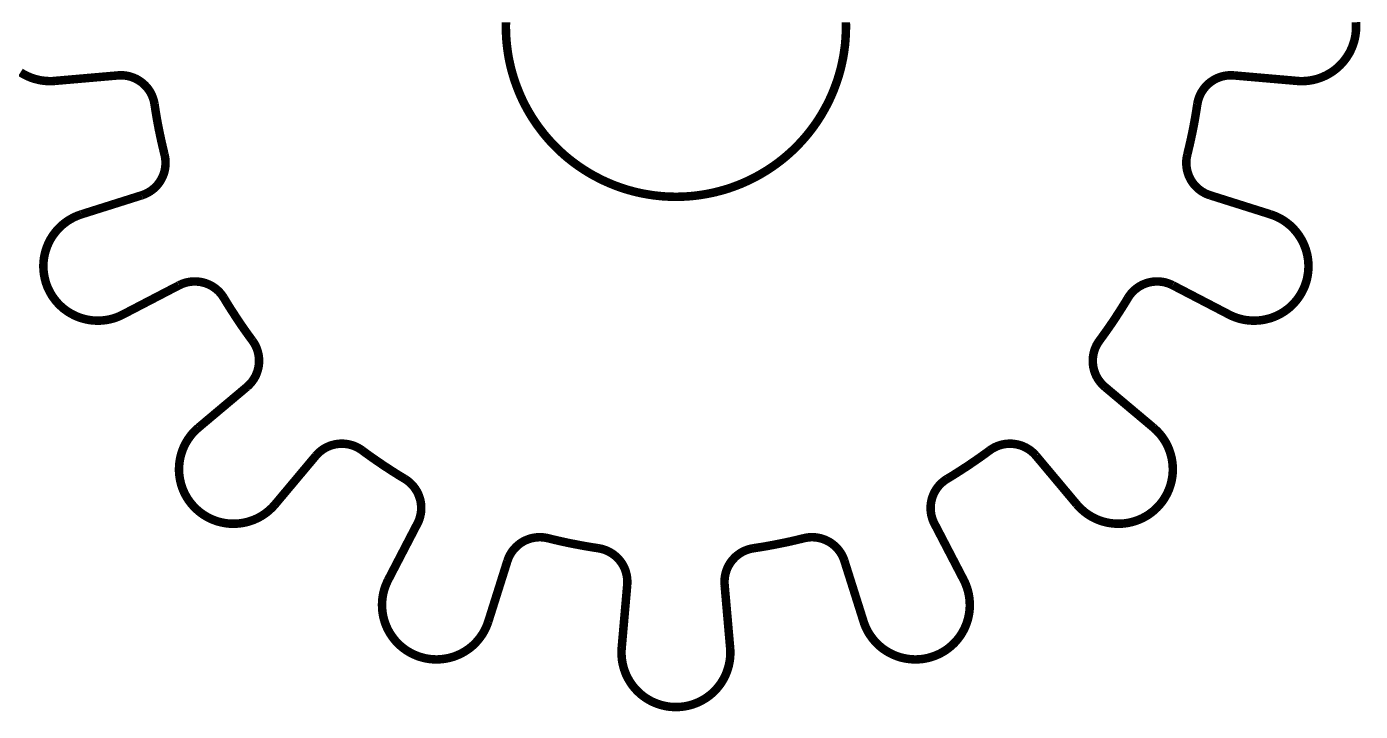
# Model space of a CAD drawing. Extents: x 0.4 to 23.1, y 0.4 to 16.1.
# Drawn here: x 1.194 to 2.738, y 6.755 to 7.548 of the extents above; entities that cross this region are included whole.
import ezdxf

# ---------------------------------------------------------------- set-up
doc = ezdxf.new("R2010")
doc.units = 0
doc.layers.get('0').update_dxf_attribs({"linetype": 'CONTINUOUS'})

msp = doc.modelspace()

# ---------------------------------------------------------------- linework, layer by layer
at = {"color": 0, "const_width": 0.00985}
for points in [[(1.74875, 7.55285), (1.74869, 7.54769), (1.74875, 7.54254), (1.74897, 7.53737), (1.74929, 7.53228), (1.74978, 7.52713), (1.75038, 7.52203), (1.75108, 7.51693), (1.75196, 7.51183), (1.75299, 7.50678), (1.75412, 7.50174), (1.75538, 7.49675), (1.75678, 7.49181), (1.75831, 7.48687), (1.75999, 7.48199), (1.76178, 7.47715), (1.76367, 7.47239), (1.76568, 7.46761), (1.76785, 7.46294), (1.77012, 7.45833), (1.77251, 7.45378), (1.77507, 7.44928), (1.77767, 7.44482), (1.78043, 7.44049), (1.78331, 7.43619), (1.78629, 7.43201), (1.78939, 7.4279), (1.79254, 7.42383), (1.79585, 7.41986), (1.79926, 7.41596), (1.80274, 7.41222), (1.80632, 7.40853), (1.81, 7.40489), (1.81381, 7.40142), (1.81765, 7.398), (1.82167, 7.39469), (1.82568, 7.39154), (1.82981, 7.38846), (1.83404, 7.38547), (1.83832, 7.3826), (1.84267, 7.37989), (1.84711, 7.37722), (1.85161, 7.37472), (1.85618, 7.37235), (1.86079, 7.37001), (1.86546, 7.36789), (1.87017, 7.36583), (1.875, 7.36393), (1.87983, 7.36214), (1.88471, 7.36046), (1.88965, 7.35894), (1.89458, 7.35758), (1.89958, 7.35628), (1.90462, 7.35514), (1.90967, 7.35417), (1.91471, 7.35331), (1.91982, 7.35254), (1.92497, 7.35194), (1.93007, 7.35146), (1.93522, 7.35113), (1.94038, 7.35092), (1.94553, 7.35086), (1.95068, 7.35092), (1.95583, 7.35113), (1.96099, 7.35146), (1.9661, 7.35194), (1.97125, 7.35254), (1.97635, 7.35331), (1.98139, 7.35417), (1.98643, 7.35514), (1.99149, 7.35628), (1.99647, 7.35758), (2.00146, 7.35894), (2.00635, 7.36046), (2.01124, 7.36214), (2.01606, 7.36393), (2.02089, 7.36583), (2.02561, 7.36789), (2.03028, 7.37001), (2.03489, 7.37235), (2.03944, 7.37472), (2.04394, 7.37722), (2.04839, 7.37989), (2.05274, 7.3826), (2.05701, 7.38547), (2.06125, 7.38846), (2.06538, 7.39154), (2.06939, 7.39469), (2.07335, 7.398), (2.07726, 7.40142), (2.08106, 7.40489), (2.08475, 7.40853), (2.08832, 7.41222), (2.09179, 7.41596), (2.09521, 7.41986), (2.09853, 7.42383), (2.10172, 7.4279), (2.10482, 7.43201), (2.10775, 7.43619), (2.11062, 7.44049), (2.11339, 7.44482), (2.116, 7.44928), (2.11854, 7.45378), (2.12093, 7.45833), (2.12321, 7.46294), (2.12537, 7.46761), (2.12739, 7.47239), (2.12929, 7.47715), (2.13108, 7.48199), (2.13276, 7.48687), (2.13428, 7.49181), (2.13569, 7.49675), (2.13693, 7.50174), (2.13807, 7.50678), (2.13911, 7.51183), (2.13997, 7.51693), (2.14068, 7.52203), (2.14133, 7.52713), (2.14176, 7.53228), (2.14208, 7.53737), (2.14231, 7.54254), (2.14236, 7.54769), (2.14236, 7.54769), (2.14231, 7.55285)], [(2.66444, 7.48497), (2.66704, 7.48475), (2.66971, 7.48469), (2.67231, 7.48475), (2.67492, 7.48492), (2.67746, 7.48519), (2.68007, 7.48551), (2.68261, 7.486), (2.68522, 7.4866), (2.68772, 7.48725), (2.69021, 7.48807), (2.69265, 7.48893), (2.6951, 7.48996), (2.69743, 7.49104), (2.69976, 7.49224), (2.70204, 7.49349), (2.70426, 7.4949), (2.70643, 7.49636), (2.7085, 7.49789), (2.71056, 7.49957), (2.71251, 7.50125), (2.71442, 7.5031), (2.71619, 7.50493), (2.71793, 7.50689), (2.71957, 7.50896), (2.72114, 7.51101), (2.7226, 7.51318), (2.72401, 7.5154), (2.72532, 7.51764), (2.72651, 7.51997), (2.7276, 7.52235), (2.72862, 7.52474), (2.72949, 7.52718), (2.73031, 7.52968), (2.73101, 7.53222), (2.73161, 7.53472), (2.7321, 7.53733), (2.73242, 7.53987), (2.73275, 7.54249), (2.73286, 7.54508), (2.73292, 7.54769), (2.73286, 7.55029), (2.73275, 7.5529)], [(1.18679, 7.4949), (1.18902, 7.49349), (1.1913, 7.49224), (1.19363, 7.49104), (1.19602, 7.48996), (1.19841, 7.48893), (1.20085, 7.48807), (1.20334, 7.48725), (1.20589, 7.4866), (1.20844, 7.486), (1.21099, 7.48551), (1.2136, 7.48519), (1.21615, 7.48492), (1.2188, 7.48475), (1.22141, 7.48469), (1.22401, 7.48475), (1.22662, 7.48497)], [(1.29959, 7.49132), (1.22662, 7.48497)], [(1.34196, 7.4579), (1.34158, 7.45996), (1.34109, 7.46208), (1.34049, 7.46408), (1.33979, 7.4661), (1.33898, 7.46804), (1.33811, 7.47), (1.33708, 7.47185), (1.33594, 7.47364), (1.33474, 7.47542), (1.33344, 7.47706), (1.33203, 7.47868), (1.33057, 7.48019), (1.32899, 7.48167), (1.32737, 7.48301), (1.32568, 7.48426), (1.32389, 7.48546), (1.3221, 7.48654), (1.3202, 7.48753), (1.31825, 7.48839), (1.3163, 7.48915), (1.31429, 7.48981), (1.31223, 7.4904), (1.31017, 7.49083), (1.30805, 7.49115), (1.30593, 7.49138), (1.30382, 7.49149), (1.3017, 7.49149), (1.29959, 7.49132)], [(2.5491, 7.4579), (2.54949, 7.45996), (2.54997, 7.46208), (2.55057, 7.46408), (2.55126, 7.4661), (2.55208, 7.46804), (2.553, 7.47), (2.55399, 7.47185), (2.55512, 7.47364), (2.55632, 7.47542), (2.55761, 7.47706), (2.55903, 7.47868), (2.56049, 7.48019), (2.56207, 7.48167), (2.56369, 7.48301), (2.56538, 7.48426), (2.56717, 7.48546), (2.56896, 7.48654), (2.57086, 7.48753), (2.57281, 7.48839), (2.57476, 7.48915), (2.57676, 7.48981), (2.57883, 7.4904), (2.58089, 7.49083), (2.58301, 7.49115), (2.58512, 7.49138), (2.58724, 7.49149), (2.58936, 7.49149), (2.59147, 7.49132)], [(2.59147, 7.49132), (2.66444, 7.48497)], [(1.34196, 7.4579), (1.3431, 7.45057), (1.34429, 7.44325), (1.34559, 7.43593), (1.34701, 7.42865), (1.34853, 7.42139), (1.3501, 7.41411), (1.35178, 7.4069), (1.35352, 7.39968)], [(2.53754, 7.39968), (2.53928, 7.4069), (2.54096, 7.41411), (2.54254, 7.42139), (2.54406, 7.42865), (2.54546, 7.43593), (2.54676, 7.44325), (2.54796, 7.45057), (2.5491, 7.4579)], [(1.35352, 7.39968), (1.35395, 7.39763), (1.35433, 7.39551), (1.35455, 7.39339), (1.35466, 7.39133), (1.35466, 7.38917), (1.35455, 7.38704), (1.35433, 7.38493), (1.354, 7.38286), (1.35357, 7.38075), (1.35303, 7.37875), (1.35232, 7.37668), (1.35156, 7.37472), (1.35064, 7.37283), (1.34966, 7.37093), (1.34858, 7.36908), (1.34744, 7.36735), (1.34614, 7.36561), (1.34478, 7.36399), (1.34332, 7.36247), (1.3418, 7.361), (1.34017, 7.3596), (1.33849, 7.35835), (1.33675, 7.3571), (1.33491, 7.35601), (1.33306, 7.35499), (1.33116, 7.35411), (1.32916, 7.35331), (1.32715, 7.3526)], [(2.53754, 7.39968), (2.53711, 7.39763), (2.53674, 7.39551), (2.53651, 7.39339), (2.5364, 7.39133), (2.5364, 7.38917), (2.53651, 7.38704), (2.53674, 7.38493), (2.53706, 7.38286), (2.53749, 7.38075), (2.53808, 7.37875), (2.53874, 7.37668), (2.5395, 7.37472), (2.54036, 7.37283), (2.54139, 7.37093), (2.54249, 7.36908), (2.54368, 7.36735), (2.54492, 7.36561), (2.54628, 7.36399), (2.54775, 7.36247), (2.54926, 7.361), (2.55089, 7.3596), (2.55257, 7.35835), (2.55431, 7.3571), (2.55615, 7.35601), (2.558, 7.35499), (2.5599, 7.35411), (2.5619, 7.35331), (2.56392, 7.3526)], [(1.32715, 7.3526), (1.25732, 7.33057)], [(2.56392, 7.3526), (2.63374, 7.33057)], [(1.25732, 7.33057), (1.25483, 7.32969), (1.25239, 7.32878), (1.25, 7.32775), (1.24767, 7.32661), (1.24539, 7.32536), (1.24311, 7.32406), (1.24094, 7.32264), (1.23877, 7.32112), (1.23671, 7.3195), (1.2347, 7.31788), (1.2328, 7.31608), (1.23096, 7.31424), (1.22917, 7.31233), (1.22748, 7.31033), (1.22586, 7.30826), (1.22434, 7.30615), (1.22293, 7.30399), (1.22157, 7.30176), (1.22032, 7.29943), (1.21918, 7.2971), (1.2181, 7.29471), (1.21718, 7.29226), (1.21631, 7.28982), (1.21555, 7.28733), (1.2149, 7.28478), (1.21436, 7.28222), (1.21392, 7.27968), (1.2136, 7.27707), (1.21338, 7.27447), (1.21327, 7.27186), (1.21327, 7.26926), (1.21338, 7.26665), (1.2136, 7.26406), (1.21392, 7.26144), (1.21436, 7.2589), (1.2149, 7.25629), (1.21555, 7.25379), (1.21625, 7.25131), (1.21712, 7.24881), (1.21804, 7.24636), (1.21913, 7.24397), (1.22027, 7.24164), (1.22152, 7.23936), (1.22287, 7.23708), (1.22428, 7.23492), (1.2258, 7.23281), (1.22738, 7.23074), (1.22906, 7.22874), (1.23085, 7.22683), (1.23269, 7.22499), (1.23465, 7.22319), (1.2366, 7.22151), (1.23866, 7.21994), (1.24083, 7.21843), (1.243, 7.21701), (1.24523, 7.21565), (1.24756, 7.21442), (1.24989, 7.21326), (1.25228, 7.21224), (1.25472, 7.21126), (1.25716, 7.21044), (1.25971, 7.20975), (1.26221, 7.2091), (1.26476, 7.20856), (1.26736, 7.20811), (1.26997, 7.20779), (1.27252, 7.20762), (1.27517, 7.20751), (1.27778, 7.20751), (1.28038, 7.20762), (1.28299, 7.20785), (1.28559, 7.20817), (1.28814, 7.20861), (1.29069, 7.20915), (1.29324, 7.20979), (1.29574, 7.21056), (1.29818, 7.21143), (1.30062, 7.2124), (1.30301, 7.21343), (1.30534, 7.21463)], [(2.58572, 7.21463), (2.58806, 7.21343), (2.59044, 7.2124), (2.59289, 7.21143), (2.59532, 7.21056), (2.59787, 7.20979), (2.60038, 7.20915), (2.60292, 7.20861), (2.60553, 7.20817), (2.60807, 7.20785), (2.61068, 7.20762), (2.61328, 7.20751), (2.61589, 7.20751), (2.61849, 7.20762), (2.6211, 7.20779), (2.62369, 7.20811), (2.62631, 7.20856), (2.62885, 7.2091), (2.6314, 7.20975), (2.6339, 7.21044), (2.63633, 7.21126), (2.63878, 7.21224), (2.64117, 7.21326), (2.64356, 7.21442), (2.64583, 7.21565), (2.64806, 7.21701), (2.65022, 7.21843), (2.6524, 7.21994), (2.65446, 7.22151), (2.65647, 7.22319), (2.65836, 7.22499), (2.66021, 7.22683), (2.66194, 7.22874), (2.66368, 7.23074), (2.66525, 7.23281), (2.66678, 7.23492), (2.66824, 7.23708), (2.66954, 7.23936), (2.67079, 7.24164), (2.67193, 7.24397), (2.67301, 7.24636), (2.67393, 7.24881), (2.67481, 7.25131), (2.67557, 7.25379), (2.67617, 7.25629), (2.67671, 7.2589), (2.67714, 7.26144), (2.67746, 7.26406), (2.67768, 7.26665), (2.67779, 7.26926), (2.67779, 7.27186), (2.67768, 7.27447), (2.67746, 7.27707), (2.67714, 7.27968), (2.67671, 7.28222), (2.67617, 7.28478), (2.67551, 7.28733), (2.67475, 7.28982), (2.67389, 7.29226), (2.67296, 7.29471), (2.67188, 7.2971), (2.67074, 7.29943), (2.66949, 7.30176), (2.66812, 7.30399), (2.66672, 7.30615), (2.66521, 7.30826), (2.66357, 7.31033), (2.66189, 7.31233), (2.6601, 7.31424), (2.65826, 7.31608), (2.65636, 7.31788), (2.65435, 7.3195), (2.65229, 7.32112), (2.65013, 7.32264), (2.64794, 7.32406), (2.64572, 7.32536), (2.64339, 7.32661), (2.64106, 7.32775), (2.63867, 7.32878), (2.63624, 7.32969), (2.63374, 7.33057)], [(1.42225, 7.23372), (1.42111, 7.23551), (1.41986, 7.23725), (1.41857, 7.23893), (1.41715, 7.2405), (1.41564, 7.24203), (1.41407, 7.24343), (1.41243, 7.24474), (1.41069, 7.24599), (1.4089, 7.24718), (1.40707, 7.24821), (1.40517, 7.24918), (1.40321, 7.25), (1.40121, 7.25076), (1.39919, 7.25136), (1.39714, 7.2519), (1.39507, 7.25233), (1.39296, 7.25261), (1.39085, 7.25276), (1.38873, 7.25287), (1.38661, 7.25282), (1.38449, 7.25265), (1.38238, 7.25239), (1.38026, 7.25201), (1.3782, 7.25151), (1.37619, 7.25087), (1.37419, 7.25017), (1.37223, 7.24935), (1.37033, 7.24843)], [(2.46881, 7.23372), (2.46994, 7.23551), (2.47119, 7.23725), (2.4725, 7.23893), (2.4739, 7.2405), (2.47542, 7.24203), (2.477, 7.24343), (2.47868, 7.24474), (2.48036, 7.24599), (2.48215, 7.24718), (2.484, 7.24821), (2.48589, 7.24918), (2.48785, 7.25), (2.48986, 7.25076), (2.49186, 7.25136), (2.49393, 7.2519), (2.49599, 7.25233), (2.4981, 7.25261), (2.50022, 7.25276), (2.50233, 7.25287), (2.50444, 7.25282), (2.50657, 7.25265), (2.50868, 7.25239), (2.51079, 7.25201), (2.51286, 7.25151), (2.51486, 7.25087), (2.51687, 7.25017), (2.51882, 7.24935), (2.52072, 7.24843)], [(1.37033, 7.24843), (1.30534, 7.21463)], [(2.52072, 7.24843), (2.58572, 7.21463)], [(1.42225, 7.23372), (1.42611, 7.22737), (1.43007, 7.22108), (1.43408, 7.2149), (1.43815, 7.20865), (1.44228, 7.20253), (1.4465, 7.19646), (1.45085, 7.19037), (1.45524, 7.1844)], [(2.43587, 7.1844), (2.44021, 7.19037), (2.44456, 7.19646), (2.44879, 7.20253), (2.4529, 7.20865), (2.45703, 7.2149), (2.46099, 7.22108), (2.46496, 7.22737), (2.46881, 7.23372)], [(1.45524, 7.1844), (1.45643, 7.18267), (1.45757, 7.18088), (1.45861, 7.17904), (1.45953, 7.17708), (1.46035, 7.17513), (1.46104, 7.17313), (1.46164, 7.17111), (1.46213, 7.169), (1.46251, 7.16694), (1.46278, 7.16482), (1.46289, 7.16271), (1.46294, 7.1606), (1.46289, 7.15847), (1.46268, 7.15636), (1.4624, 7.15424), (1.46197, 7.15218), (1.46143, 7.15013), (1.46078, 7.14811), (1.46001, 7.14611), (1.45921, 7.14415), (1.45822, 7.14225), (1.45719, 7.1404), (1.456, 7.13867), (1.45475, 7.13693), (1.45344, 7.13531), (1.45199, 7.13374), (1.45047, 7.13222), (1.44889, 7.13081)], [(2.43587, 7.1844), (2.43463, 7.18267), (2.43349, 7.18088), (2.43246, 7.17904), (2.43153, 7.17708), (2.43072, 7.17513), (2.43001, 7.17313), (2.42942, 7.17111), (2.42893, 7.169), (2.42854, 7.16694), (2.42828, 7.16482), (2.42811, 7.16271), (2.42811, 7.1606), (2.42817, 7.15847), (2.42839, 7.15636), (2.42865, 7.15424), (2.4291, 7.15218), (2.42964, 7.15013), (2.43028, 7.14811), (2.43099, 7.14611), (2.43186, 7.14415), (2.43283, 7.14225), (2.43386, 7.1404), (2.43506, 7.13867), (2.43631, 7.13693), (2.43767, 7.13531), (2.43907, 7.13374), (2.4406, 7.13222), (2.44217, 7.13081)], [(1.44889, 7.13081), (1.39279, 7.08371)], [(2.44217, 7.13081), (2.49826, 7.08371)], [(1.39279, 7.08371), (1.39085, 7.08197), (1.38894, 7.08018), (1.3871, 7.07835), (1.38536, 7.07639), (1.38373, 7.07438), (1.38216, 7.07226), (1.3807, 7.0701), (1.37929, 7.06793), (1.37798, 7.06565), (1.37679, 7.06332), (1.37571, 7.06099), (1.37468, 7.05854), (1.37375, 7.0561), (1.37299, 7.0536), (1.37229, 7.05111), (1.37169, 7.04856), (1.3712, 7.04601), (1.37082, 7.0434), (1.37055, 7.04081), (1.37039, 7.03819), (1.37028, 7.0356), (1.37033, 7.03299), (1.3705, 7.03039), (1.37077, 7.02778), (1.37115, 7.02522), (1.37164, 7.02263), (1.37223, 7.02007), (1.37288, 7.01758), (1.3737, 7.01508), (1.37457, 7.01264), (1.3756, 7.01019), (1.37668, 7.00786), (1.37788, 7.00553), (1.37918, 7.00325), (1.38053, 7.00103), (1.382, 6.99886), (1.38357, 6.99681), (1.3852, 6.99479), (1.38694, 6.99283), (1.38873, 6.99094), (1.39063, 6.98915), (1.39258, 6.98742), (1.39464, 6.98574), (1.39671, 6.98421), (1.39888, 6.98269), (1.4011, 6.98133), (1.40338, 6.98004), (1.40571, 6.97885), (1.40804, 6.97775), (1.41049, 6.97678), (1.41292, 6.97586), (1.41542, 6.97504), (1.41792, 6.97439), (1.42046, 6.97379), (1.42301, 6.97331), (1.42562, 6.97293), (1.42822, 6.97265), (1.43083, 6.97254), (1.43343, 6.9725), (1.43604, 6.97254), (1.43864, 6.97271), (1.44125, 6.97299), (1.44379, 6.97336), (1.4464, 6.97385), (1.44894, 6.97444), (1.45144, 6.97515), (1.45394, 6.97597), (1.45638, 6.97683), (1.45876, 6.97786), (1.46115, 6.97894), (1.46349, 6.98019), (1.46571, 6.98144), (1.46793, 6.98286), (1.47011, 6.98432), (1.47217, 6.98589), (1.47418, 6.98757), (1.47612, 6.98931), (1.47803, 6.9911), (1.47982, 6.993), (1.48156, 6.99496)], [(2.4095, 6.99496), (2.41124, 6.993), (2.41303, 6.9911), (2.41493, 6.98931), (2.41689, 6.98757), (2.41889, 6.98589), (2.42096, 6.98432), (2.42312, 6.98286), (2.42535, 6.98144), (2.42757, 6.98019), (2.4299, 6.97894), (2.43229, 6.97786), (2.43468, 6.97683), (2.43713, 6.97597), (2.43961, 6.97515), (2.44217, 6.97444), (2.44467, 6.97385), (2.44721, 6.97336), (2.44982, 6.97299), (2.45242, 6.97271), (2.45503, 6.97254), (2.45763, 6.9725), (2.46024, 6.97254), (2.46283, 6.97265), (2.46544, 6.97293), (2.46804, 6.97331), (2.4706, 6.97379), (2.47314, 6.97439), (2.47564, 6.97504), (2.47814, 6.97586), (2.48058, 6.97678), (2.48301, 6.97775), (2.4854, 6.97885), (2.48768, 6.98004), (2.48996, 6.98133), (2.49219, 6.98269), (2.49436, 6.98421), (2.49642, 6.98574), (2.49849, 6.98742), (2.50043, 6.98915), (2.50233, 6.99094), (2.50412, 6.99283), (2.50586, 6.99479), (2.50749, 6.99681), (2.50906, 6.99886), (2.51053, 7.00103), (2.51187, 7.00325), (2.51318, 7.00553), (2.51438, 7.00786), (2.51546, 7.01019), (2.5165, 7.01264), (2.51736, 7.01508), (2.51818, 7.01758), (2.51882, 7.02007), (2.51942, 7.02263), (2.51992, 7.02522), (2.52029, 7.02778), (2.52056, 7.03039), (2.52072, 7.03299), (2.52078, 7.0356), (2.52067, 7.03819), (2.52051, 7.04081), (2.52024, 7.0434), (2.51986, 7.04601), (2.51938, 7.04856), (2.51878, 7.05111), (2.51807, 7.0536), (2.51725, 7.0561), (2.51639, 7.05854), (2.51535, 7.06099), (2.51426, 7.06332), (2.51307, 7.06565), (2.51178, 7.06793), (2.51036, 7.0701), (2.5089, 7.07226), (2.50732, 7.07438), (2.50564, 7.07639), (2.5039, 7.07835), (2.50211, 7.08018), (2.50022, 7.08197), (2.49826, 7.08371)], [(1.52865, 7.05111), (1.48156, 6.99496)], [(1.58225, 7.0574), (1.58051, 7.0586), (1.57872, 7.05974), (1.57682, 7.06076), (1.57493, 7.06168), (1.57297, 7.0625), (1.57096, 7.06321), (1.5689, 7.06381), (1.56685, 7.06429), (1.56478, 7.06467), (1.56267, 7.06494), (1.56054, 7.06511), (1.55843, 7.06515), (1.55632, 7.06506), (1.55419, 7.06483), (1.55208, 7.06456), (1.55003, 7.06413), (1.54796, 7.06358), (1.5459, 7.06299), (1.54394, 7.06222), (1.54199, 7.06136), (1.5401, 7.06044), (1.53825, 7.05935), (1.53646, 7.05821), (1.53478, 7.05697), (1.5331, 7.05561), (1.53153, 7.05419), (1.53006, 7.05268), (1.52865, 7.05111)], [(1.58225, 7.0574), (1.58822, 7.053), (1.59424, 7.04872), (1.60037, 7.04449), (1.6065, 7.04031), (1.61268, 7.03624), (1.61893, 7.03222), (1.62522, 7.02826), (1.63157, 7.02442)], [(2.2595, 7.02442), (2.26585, 7.02826), (2.27214, 7.03222), (2.27838, 7.03624), (2.28456, 7.04031), (2.29069, 7.04449), (2.29682, 7.04872), (2.30285, 7.053), (2.30881, 7.0574)], [(2.30881, 7.0574), (2.31054, 7.0586), (2.31239, 7.05974), (2.31424, 7.06076), (2.31614, 7.06168), (2.31808, 7.0625), (2.3201, 7.06321), (2.32215, 7.06381), (2.32422, 7.06429), (2.32628, 7.06467), (2.3284, 7.06494), (2.33051, 7.06511), (2.33263, 7.06515), (2.33475, 7.06506), (2.33686, 7.06483), (2.33897, 7.06456), (2.34104, 7.06413), (2.3431, 7.06358), (2.34517, 7.06299), (2.34711, 7.06222), (2.34907, 7.06136), (2.35097, 7.06044), (2.35281, 7.05935), (2.3546, 7.05821), (2.35628, 7.05697), (2.35796, 7.05561), (2.35954, 7.05419), (2.361, 7.05268), (2.36242, 7.05111)], [(2.36242, 7.05111), (2.4095, 6.99496)], [(1.63157, 7.02442), (1.63336, 7.02328), (1.6351, 7.02203), (1.63678, 7.02072), (1.63835, 7.01932), (1.63981, 7.01779), (1.64128, 7.01622), (1.64258, 7.0146), (1.64382, 7.01286), (1.64497, 7.01107), (1.64606, 7.00922), (1.64697, 7.00732), (1.64785, 7.00537), (1.64854, 7.00342), (1.64919, 7.00136), (1.64974, 6.99929), (1.65012, 6.99724), (1.65044, 6.99511), (1.65061, 6.993), (1.65067, 6.99089), (1.65067, 6.98876), (1.6505, 6.98665), (1.65022, 6.98454), (1.64979, 6.98247), (1.64931, 6.98042), (1.64871, 6.97835), (1.648, 6.97635), (1.64719, 6.97439), (1.64621, 6.9725)], [(2.2595, 7.02442), (2.25771, 7.02328), (2.25597, 7.02203), (2.25435, 7.02072), (2.25271, 7.01932), (2.25125, 7.01779), (2.24978, 7.01622), (2.24849, 7.0146), (2.24724, 7.01286), (2.2461, 7.01107), (2.24501, 7.00922), (2.24408, 7.00732), (2.24322, 7.00537), (2.24251, 7.00342), (2.24186, 7.00136), (2.24132, 6.99929), (2.24094, 6.99724), (2.24061, 6.99511), (2.24046, 6.993), (2.2404, 6.99089), (2.2404, 6.98876), (2.24056, 6.98665), (2.24089, 6.98454), (2.24121, 6.98247), (2.24175, 6.98042), (2.24235, 6.97835), (2.24306, 6.97635), (2.24388, 6.97439), (2.24485, 6.9725)], [(1.64621, 6.9725), (1.61242, 6.9075)], [(2.24485, 6.9725), (2.27865, 6.9075)], [(1.79753, 6.95568), (1.79546, 6.95617), (1.79335, 6.95649), (1.79124, 6.95676), (1.78911, 6.95687), (1.787, 6.95687), (1.78489, 6.95676), (1.78276, 6.95654), (1.78065, 6.95617), (1.7786, 6.95574), (1.77653, 6.95518), (1.77453, 6.95449), (1.77257, 6.95372), (1.77061, 6.95285), (1.76878, 6.95188), (1.76693, 6.95079), (1.76519, 6.9496), (1.76346, 6.94829), (1.76183, 6.94694), (1.76031, 6.94547), (1.75885, 6.94396), (1.75743, 6.94233), (1.75613, 6.94065), (1.75493, 6.93892), (1.75385, 6.93712), (1.75282, 6.93522), (1.7519, 6.93332), (1.75114, 6.93137), (1.75043, 6.92936)], [(1.79753, 6.95568), (1.80474, 6.95394), (1.81196, 6.95226), (1.81922, 6.95068), (1.8265, 6.94922), (1.83376, 6.94781), (1.8411, 6.94646), (1.84842, 6.94526), (1.85574, 6.94412)], [(1.85574, 6.94412), (1.85781, 6.94374), (1.85986, 6.94325), (1.86193, 6.94265), (1.86393, 6.94194), (1.86589, 6.94119), (1.86778, 6.94026), (1.86968, 6.93924), (1.87147, 6.9381), (1.87321, 6.9369), (1.87489, 6.9356), (1.87651, 6.93425), (1.87804, 6.93272), (1.87944, 6.93121), (1.88086, 6.92958), (1.88211, 6.92785), (1.88331, 6.92611), (1.88439, 6.92426), (1.88624, 6.92046), (1.88699, 6.91846), (1.88764, 6.91644), (1.88818, 6.91439), (1.88861, 6.91233), (1.889, 6.91021), (1.88917, 6.9081), (1.88926, 6.90597), (1.88926, 6.90386), (1.88917, 6.90175)], [(2.03537, 6.94412), (2.03326, 6.94374), (2.03119, 6.94325), (2.02914, 6.94265), (2.02713, 6.94194), (2.02518, 6.94119), (2.02328, 6.94026), (2.02138, 6.93924), (2.01958, 6.9381), (2.01785, 6.9369), (2.01617, 6.9356), (2.01454, 6.93425), (2.01303, 6.93272), (2.01161, 6.93121), (2.01019, 6.92958), (2.00896, 6.92785), (2.00776, 6.92611), (2.00672, 6.92426), (2.00569, 6.92236), (2.00483, 6.92046), (2.00407, 6.91846), (2.00342, 6.91644), (2.00288, 6.91439), (2.00244, 6.91233), (2.00211, 6.91021), (2.0019, 6.9081), (2.00179, 6.90597), (2.00179, 6.90386), (2.0019, 6.90175)], [(2.03537, 6.94412), (2.04269, 6.94526), (2.05003, 6.94646), (2.05729, 6.94781), (2.06456, 6.94922), (2.07183, 6.95068), (2.0791, 6.95226), (2.08632, 6.95394), (2.09353, 6.95568)], [(2.09353, 6.95568), (2.0956, 6.95617), (2.09771, 6.95649), (2.09983, 6.95676), (2.10194, 6.95687), (2.10406, 6.95687), (2.10618, 6.95676), (2.10829, 6.95654), (2.1104, 6.95617), (2.11247, 6.95574), (2.11453, 6.95518), (2.11654, 6.95449), (2.11849, 6.95372), (2.12044, 6.95285), (2.12235, 6.95188), (2.12414, 6.95079), (2.12592, 6.9496), (2.12761, 6.94829), (2.12924, 6.94694), (2.13081, 6.94547), (2.13222, 6.94396), (2.13363, 6.94233), (2.13493, 6.94065), (2.13612, 6.93892), (2.13726, 6.93712), (2.13824, 6.93522), (2.13917, 6.93332), (2.13992, 6.93137), (2.14063, 6.92936)], [(1.75043, 6.92936), (1.7284, 6.85949)], [(2.14063, 6.92936), (2.16271, 6.85949)], [(1.61242, 6.9075), (1.61128, 6.90517), (1.61025, 6.90278), (1.60926, 6.90033), (1.6084, 6.89789), (1.60764, 6.8954), (1.60699, 6.89285), (1.60644, 6.89031), (1.60601, 6.88775), (1.60568, 6.88514), (1.60547, 6.88254), (1.60536, 6.87993), (1.60536, 6.87733), (1.60542, 6.87472), (1.60563, 6.87213), (1.60596, 6.86951), (1.60639, 6.86697), (1.60688, 6.86442), (1.60753, 6.86187), (1.60829, 6.85938), (1.6091, 6.85688), (1.61008, 6.85444), (1.61111, 6.85206), (1.61225, 6.84972), (1.6135, 6.84744), (1.61481, 6.84517), (1.61626, 6.84299), (1.61778, 6.84088), (1.61936, 6.83882), (1.62104, 6.83681), (1.62283, 6.83485), (1.62468, 6.83301), (1.62657, 6.83128), (1.62858, 6.82958), (1.63064, 6.82796), (1.63276, 6.82644), (1.63493, 6.82503), (1.63721, 6.82368), (1.63949, 6.82243), (1.64182, 6.82129), (1.64421, 6.82026), (1.64665, 6.81928), (1.64908, 6.81847), (1.65164, 6.81771), (1.65414, 6.81706), (1.65668, 6.81651), (1.65929, 6.81608), (1.66183, 6.81575), (1.66704, 6.81543), (1.66971, 6.81543), (1.67231, 6.8156), (1.67492, 6.81581), (1.67746, 6.81614), (1.68007, 6.81657), (1.68261, 6.81711), (1.68511, 6.81771), (1.68767, 6.81847), (1.69011, 6.81933), (1.69254, 6.82032), (1.69493, 6.82135), (1.69726, 6.82249), (1.69954, 6.82374), (1.70182, 6.82508), (1.704, 6.82656), (1.70611, 6.82801), (1.70817, 6.82964), (1.71018, 6.83132), (1.71208, 6.83311), (1.71392, 6.83496), (1.71565, 6.83692), (1.71733, 6.83892), (1.71897, 6.84099), (1.72043, 6.8431), (1.7219, 6.84526), (1.72319, 6.84754), (1.72444, 6.84983), (1.72558, 6.85215), (1.72661, 6.8546), (1.72754, 6.85699), (1.7284, 6.85949)], [(1.88917, 6.90175), (1.88276, 6.82878)], [(2.0019, 6.90175), (2.00831, 6.82878)], [(2.16271, 6.85949), (2.16351, 6.85699), (2.16444, 6.8546), (2.16547, 6.85215), (2.16661, 6.84983), (2.16786, 6.84754), (2.16922, 6.84526), (2.17063, 6.8431), (2.17215, 6.84099), (2.17372, 6.83892), (2.1754, 6.83692), (2.17714, 6.83496), (2.17899, 6.83311), (2.18093, 6.83132), (2.18289, 6.82964), (2.18494, 6.82801), (2.18707, 6.82656), (2.18929, 6.82508), (2.19151, 6.82374), (2.19379, 6.82249), (2.19613, 6.82135), (2.19851, 6.82032), (2.20096, 6.81933), (2.2034, 6.81847), (2.20589, 6.81771), (2.20844, 6.81711), (2.21099, 6.81657), (2.2136, 6.81614), (2.21615, 6.81581), (2.21881, 6.8156), (2.22136, 6.81543), (2.22401, 6.81543), (2.22922, 6.81575), (2.23178, 6.81608), (2.23438, 6.81651), (2.23693, 6.81706), (2.23947, 6.81771), (2.24197, 6.81847), (2.24442, 6.81928), (2.24685, 6.82026), (2.24924, 6.82129), (2.25157, 6.82243), (2.2539, 6.82368), (2.25612, 6.82503), (2.25831, 6.82644), (2.26047, 6.82796), (2.26247, 6.82958), (2.26449, 6.83128), (2.26639, 6.83301), (2.26824, 6.83485), (2.27001, 6.83681), (2.27171, 6.83882), (2.27333, 6.84088), (2.27479, 6.84299), (2.27626, 6.84517), (2.27756, 6.84744), (2.27881, 6.84972), (2.27994, 6.85206), (2.28097, 6.85444), (2.28196, 6.85688), (2.28276, 6.85938), (2.28353, 6.86187), (2.28418, 6.86442), (2.28467, 6.86697), (2.2851, 6.86951), (2.28543, 6.87213), (2.28564, 6.87472), (2.28575, 6.87733), (2.28569, 6.87993), (2.2856, 6.88254), (2.28537, 6.88514), (2.28504, 6.88775), (2.28461, 6.89031), (2.28407, 6.89285), (2.28342, 6.8954), (2.28267, 6.89789), (2.28179, 6.90033), (2.28088, 6.90278), (2.27979, 6.90517), (2.27865, 6.9075)], [(1.88276, 6.82878), (1.8826, 6.82617), (1.88254, 6.82357), (1.8826, 6.82096), (1.88276, 6.81836), (1.88297, 6.81575), (1.88336, 6.81315), (1.88385, 6.8106), (1.88444, 6.80806), (1.8851, 6.8055), (1.8859, 6.80306), (1.88678, 6.80057), (1.88775, 6.79818), (1.88883, 6.79579), (1.89003, 6.79346), (1.89133, 6.79124), (1.89268, 6.78901), (1.89415, 6.78683), (1.89572, 6.78472), (1.89735, 6.78271), (1.89908, 6.78071), (1.90088, 6.77886), (1.90278, 6.77701), (1.90474, 6.77528), (1.90674, 6.77365), (1.90886, 6.77208), (1.91103, 6.77061), (1.91319, 6.76926), (1.91547, 6.76796), (1.91781, 6.76671), (1.92019, 6.76563), (1.92258, 6.76465), (1.92503, 6.76372), (1.92751, 6.76297), (1.93001, 6.76226), (1.93257, 6.76167), (1.93511, 6.76118), (1.93772, 6.76079), (1.94032, 6.76053), (1.94293, 6.76036), (1.94553, 6.76031), (1.94814, 6.76036), (1.95074, 6.76053), (1.95335, 6.76079), (1.95594, 6.76118), (1.9585, 6.76167), (1.96104, 6.76226), (1.96354, 6.76297), (1.96604, 6.76372), (1.96847, 6.76465), (1.97092, 6.76563), (1.97325, 6.76671), (1.97558, 6.76796), (1.97786, 6.76926), (1.98008, 6.77061), (1.98221, 6.77208), (1.98432, 6.77365), (1.98633, 6.77528), (1.98828, 6.77701), (1.99018, 6.77886), (1.99197, 6.78071), (1.99371, 6.78271), (1.99533, 6.78472), (1.9969, 6.78683), (1.99837, 6.78901), (1.99972, 6.79124), (2.00103, 6.79346), (2.00222, 6.79579), (2.00331, 6.79818), (2.00429, 6.80057), (2.00515, 6.80306), (2.00597, 6.8055), (2.00667, 6.80806), (2.00722, 6.8106), (2.00771, 6.81315), (2.00808, 6.81575), (2.00836, 6.81836), (2.00846, 6.82096), (2.00851, 6.82357), (2.00846, 6.82617), (2.00831, 6.82878)]]:
    msp.add_lwpolyline(points, dxfattribs=at)

doc.saveas('drawing.dxf')
